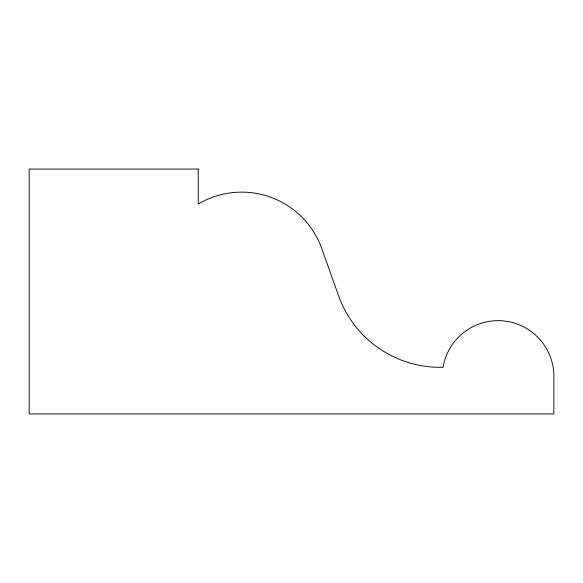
<?xml version="1.0" encoding="UTF-8"?>
<svg xmlns="http://www.w3.org/2000/svg" width="583" height="583" viewBox="0 0 583 583"><rect width="100%" height="100%" fill="white"/><g stroke="black" fill="none" stroke-linecap="round" stroke-linejoin="round"><path stroke-width="0.87" d="M198.22 169.07L29.15 169.07L29.15 413.93L553.85 413.93L553.85 378.95A55.793 55.793 0 0 0 503.952 320.956A55.793 55.793 0 0 0 443.08 367.29A107.891 107.891 0 0 1 338.512 295.61L321.816 248.686A85.089 85.089 0 0 0 198.22 204.05L198.22 169.07"/></g></svg>
